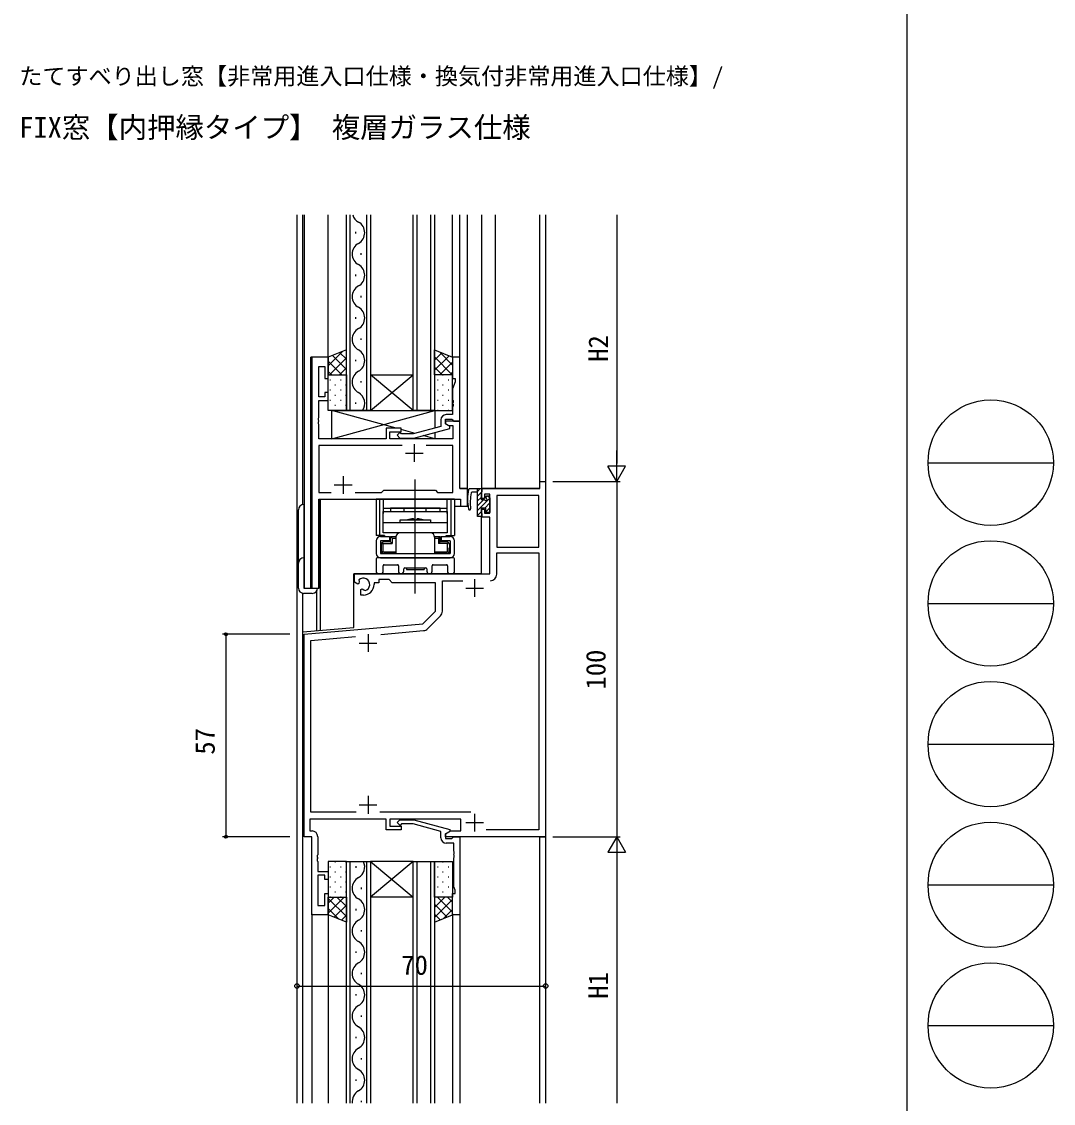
# Model space of a CAD drawing. Units: millimetres, scale not verified. Extents: x -793 to 793, y -564 to 564.
# Drawn here: x 503 to 793.4, y -297.7 to 6.7 of the extents above; entities that cross this region are included whole.
import ezdxf
from ezdxf.enums import TextEntityAlignment as Align

# ---------------------------------------------------------------- set-up
doc = ezdxf.new("R2010")
doc.units = ezdxf.units.MM
doc.header["$LTSCALE"] = 4
for name, color, linetype in [('0-1_USER1', 3, 'Continuous'), ('0-2_YKK_11', 7, 'Continuous'), ('0-3_YKK_12', 2, 'Continuous'), ('0-4_YKK_13', 4, 'Continuous'), ('0-6_YKK_D', 6, 'Continuous'), ('0-7_YKK_ZWAK', 7, 'Continuous')]:
    doc.layers.add(name, color=color, linetype=linetype)
doc.styles.add('ＭＳ ゴシック', font='')
doc.styles.get('ＭＳ ゴシック').set_extended_font_data('MS Gothic')

msp = doc.modelspace()

# ---------------------------------------------------------------- linework, layer by layer
at = {"layer": '0-2_YKK_11'}
for p, q in [((613.514, -112.209), (613.514, -117.209)), ((611.014, -114.709), (616.014, -114.709)), ((593.514, -121.209), (593.514, -126.209)), ((591.014, -123.709), (596.014, -123.709)), ((630.514, -150.209), (630.514, -155.209)), ((628.014, -152.709), (633.014, -152.709)), ((617.27, -164.183), (620.917, -160.536)), ((600.514, -165.709), (600.514, -170.709)), ((604.087, -165.759), (616.154, -164.703)), ((598.014, -168.209), (603.014, -168.209)), ((600.514, -211.209), (600.514, -216.209)), ((598.014, -213.709), (603.014, -213.709)), ((629.453, -215.779), (603.865, -215.779)), ((628.014, -218.709), (633.014, -218.709)), ((630.514, -216.209), (630.514, -221.209))]:
    msp.add_line(p, q, dxfattribs=at)
for points in [[(584.714, -87.709), (584.714, -152.709), (586.644, -152.709), (586.644, -127.709), (626.584, -127.709), (626.584, -129.709), (628.514, -129.709), (628.514, -124.709), (626.314, -124.709), (626.314, -105.709), (622.314, -105.709), (622.314, -106.509), (623.18, -107.009), (624.384, -107.009), (624.384, -110.709), (606.614, -110.709), (606.614, -108.709), (609.814, -108.709), (609.814, -107.709), (605.614, -107.709), (605.614, -110.709), (586.644, -110.709), (586.644, -106.667), (586.524, -106.484), (586.524, -105.934), (586.644, -105.751), (586.644, -105.667), (586.524, -105.484), (586.524, -104.934), (586.644, -104.751), (586.644, -99.909), (589.314, -99.909), (589.314, -97.709), (588.314, -97.709), (588.314, -98.909), (586.644, -98.909), (586.644, -90.409), (588.314, -90.409), (588.314, -93.709), (589.314, -93.709)], [(589.314, -93.709), (589.314, -87.709), (584.714, -87.709)], [(626.314, -105.709), (626.314, -87.709), (624.314, -87.709), (624.314, -93.709), (625.014, -93.709), (625.014, -94.709), (624.314, -96.632), (624.314, -99.751), (624.434, -99.934), (624.434, -100.484), (624.314, -100.667), (624.314, -100.751), (624.434, -100.934), (624.434, -101.484), (624.314, -101.667), (624.314, -103.909), (622.514, -103.909)], [(621.014, -105.409), (621.014, -107.229), (613.253, -109.309), (609.963, -109.309), (609.539, -108.885), (608.69, -109.733), (609.466, -110.509), (613.411, -110.509), (623.514, -107.802), (623.514, -107.202), (622.314, -106.509), (622.314, -105.209), (624.114, -105.209), (624.314, -105.409), (624.614, -105.709), (626.314, -105.709)], [(610.164, -112.639), (586.644, -112.639), (586.644, -125.779), (590.164, -125.779)], [(596.865, -125.779), (604.344, -125.779), (604.914, -125.209), (619.514, -125.209), (620.084, -125.779), (624.384, -125.779), (624.384, -112.639), (616.865, -112.639)], [(650.514, -122.709), (650.514, -222.709), (622.314, -222.709), (622.314, -221.909), (623.752, -221.079), (626.614, -221.079), (626.614, -217.709), (606.614, -217.709), (606.614, -219.709), (609.814, -219.709), (609.814, -220.709), (605.614, -220.709), (605.614, -217.709), (584.144, -217.709), (584.144, -221.079), (584.744, -221.079)], [(597.95, -150.428), (597.988, -150.887), (597.964, -151.391), (597.614, -151.594), (596.714, -151.074), (596.714, -148.709), (634.814, -148.709), (634.814, -132.809), (632.514, -132.809), (632.514, -130.509), (633.314, -130.509), (633.314, -131.609), (634.814, -131.609), (634.814, -126.339), (633.314, -126.339), (633.314, -127.509), (632.514, -127.509), (632.514, -124.709), (648.884, -124.709), (648.884, -122.709), (650.514, -122.709)], [(636.744, -148.839), (636.744, -142.839), (648.584, -142.839), (648.584, -220.779), (633.754, -220.779)], [(586.344, -222.679), (586.344, -227.751), (586.224, -227.934), (586.224, -228.484), (586.344, -228.667), (586.344, -228.751), (586.224, -228.934), (586.224, -229.484), (586.344, -229.667), (586.344, -232.509), (589.314, -232.509), (589.314, -234.709), (588.314, -234.709), (588.314, -233.509), (586.344, -233.509), (586.344, -242.009), (588.314, -242.009), (588.314, -238.709), (589.314, -238.709), (589.314, -244.709), (584.714, -244.709), (584.714, -222.709), (582.514, -222.709), (582.514, -165.709), (615.939, -162.785), (619.514, -159.209), (619.514, -151.209), (607.314, -151.209), (606.444, -150.339), (603.514, -150.339), (603.514, -151.209), (602.214, -151.209), (602.214, -151.709)], [(621.444, -159.263), (621.444, -150.639), (627.164, -150.639)], [(599.214, -154.709), (598.514, -154.709), (598.514, -153.152), (598.864, -152.95), (599.313, -153.183), (599.691, -153.445)], [(597.164, -215.779), (584.444, -215.779), (584.444, -167.478), (597.02, -166.377)], [(621.014, -223.009), (621.014, -221.189), (613.253, -219.109), (609.963, -219.109), (609.539, -219.533), (608.69, -218.685), (609.466, -217.909), (613.411, -217.909), (623.514, -220.616), (623.514, -221.216), (622.314, -221.909), (622.314, -223.209), (624.114, -223.209), (624.314, -223.009), (624.614, -222.709), (626.314, -222.709)], [(626.314, -222.709), (626.314, -244.709), (624.314, -244.709), (624.314, -238.709), (625.014, -238.709), (625.014, -237.709), (624.684, -236.802), (624.684, -228.667), (624.804, -228.484), (624.804, -227.934), (624.684, -227.751), (624.684, -227.667), (624.804, -227.484), (624.804, -226.934), (624.684, -226.751), (624.684, -224.509), (622.514, -224.509)]]:
    msp.add_lwpolyline(points, dxfattribs=at)
msp.add_lwpolyline([(648.584, -141.209), (648.584, -126.639), (636.744, -126.639), (636.744, -141.209)], close=True, dxfattribs=at)
for centre, radius, start, end in [((622.514, -105.409), 1.5, 90.00001, 179.99999), ((634.944, -148.839), 1.8, 270.00001, 359.99999), ((599.214, -151.709), 1.8, 285.36688, 134.63312), ((599.214, -151.709), 3, 270.00001, 359.99999), ((619.644, -159.263), 1.8, 314.99999, 359.99998), ((615.997, -162.91), 1.8, 275.00002, 315.00004), ((584.744, -222.679), 1.6, 0.00001, 89.99999), ((622.514, -223.009), 1.5, 180.00001, 269.99999)]:
    msp.add_arc(centre, radius, start, end, dxfattribs=at)
at = {"layer": '0-3_YKK_12'}
for p, q in [((580.514, -47.709), (580.514, -297.709)), ((582.144, -129.227), (582.144, -47.709)), ((589.314, -87.709), (589.314, -47.709)), ((594.414, -102.709), (594.414, -47.709)), ((595.414, -47.709), (595.414, -102.709)), ((600.214, -102.709), (600.214, -47.709)), ((613.214, -102.709), (613.214, -47.709)), ((614.214, -47.709), (614.214, -102.709)), ((618.214, -102.709), (618.214, -47.709)), ((624.314, -87.709), (624.314, -47.709)), ((626.314, -124.709), (626.314, -47.709)), ((632.514, -124.709), (632.514, -47.709)), ((636.414, -124.709), (636.414, -47.709)), ((648.884, -123.009), (648.884, -47.709)), ((650.514, -47.709), (650.514, -297.709)), ((597.054, -52.909), (597.054, -52.509)), ((598.574, -58.909), (598.574, -58.509)), ((597.054, -64.909), (597.054, -64.509)), ((598.574, -70.909), (598.574, -70.509)), ((597.054, -76.909), (597.054, -76.509)), ((598.574, -82.909), (598.574, -82.509)), ((584.444, -152.709), (584.444, -87.709)), ((589.314, -87.709), (584.444, -87.709)), ((597.054, -88.909), (597.054, -88.509)), ((601.214, -92.709), (613.214, -92.709)), ((601.214, -102.709), (613.214, -92.709)), ((613.214, -102.709), (601.214, -92.709)), ((598.574, -94.909), (598.574, -94.509)), ((597.054, -100.909), (597.054, -100.509)), ((601.214, -102.709), (613.214, -102.709)), ((626.014, -105.709), (626.314, -105.709)), ((626.314, -124.709), (628.514, -124.709)), ((587.014, -127.709), (587.014, -164.6)), ((632.314, -132.592), (632.314, -148.709)), ((632.314, -148.709), (596.514, -148.709)), ((582.144, -297.709), (582.144, -154.191)), ((586.014, -153.615), (586.014, -164.688)), ((648.814, -222.709), (626.014, -222.709)), ((648.884, -297.709), (648.884, -222.709)), ((648.884, -222.709), (650.514, -222.709)), ((595.414, -229.709), (595.414, -297.709)), ((597.054, -231.009), (597.054, -231.409)), ((600.214, -297.709), (600.214, -229.709)), ((601.214, -229.709), (601.214, -297.709)), ((613.214, -229.709), (601.214, -229.709)), ((613.214, -229.709), (601.214, -239.709)), ((601.214, -229.709), (613.214, -239.709)), ((614.214, -229.709), (614.214, -297.709)), ((618.214, -297.709), (618.214, -229.709)), ((619.214, -229.709), (619.214, -297.709)), ((598.574, -237.009), (598.574, -237.409)), ((613.214, -239.709), (601.214, -239.709)), ((597.054, -243.009), (597.054, -243.409)), ((584.714, -244.409), (584.714, -297.709)), ((589.314, -244.709), (589.314, -297.709)), ((624.314, -244.409), (624.314, -297.709)), ((626.314, -244.409), (626.314, -297.709)), ((598.574, -249.009), (598.574, -249.409)), ((597.054, -255.009), (597.054, -255.409)), ((598.574, -261.009), (598.574, -261.409)), ((597.054, -267.009), (597.054, -267.409)), ((598.574, -273.009), (598.574, -273.409)), ((597.054, -279.009), (597.054, -279.409)), ((597.054, -279.009), (597.054, -279.409)), ((598.574, -285.009), (598.574, -285.409)), ((597.054, -291.009), (597.054, -291.409)), ((598.574, -297.009), (598.574, -297.409))]:
    msp.add_line(p, q, dxfattribs=at)
for points in [[(582.514, -47.709), (582.514, -152.709), (586.714, -152.709)], [(601.214, -47.709), (601.214, -102.709), (594.414, -102.709)], [(619.214, -47.709), (619.214, -102.709), (613.214, -102.709)], [(624.815, -129.709), (628.514, -129.709), (628.514, -47.709)], [(648.584, -124.709), (632.314, -124.709), (632.314, -124.726)], [(586.714, -152.709), (586.714, -127.709), (624.014, -127.709)], [(582.144, -165.026), (596.514, -163.769), (596.514, -148.709)], [(594.414, -297.709), (594.414, -229.709), (601.214, -229.709)], [(613.214, -297.709), (613.214, -229.709), (619.214, -229.709)]]:
    msp.add_lwpolyline(points, dxfattribs=at)
for centre, start, end in [((599.491, -46.709), 196.91585, 240.79746), ((596.138, -52.709), 299.20254, 60.79746), ((599.491, -58.709), 119.20254, 240.79746), ((596.138, -64.709), 299.20254, 60.79746), ((599.491, -70.709), 119.20254, 240.79746), ((596.138, -76.709), 299.20254, 60.79746), ((599.491, -82.709), 119.20254, 240.79746), ((596.138, -88.709), 299.20254, 60.79746), ((599.491, -94.709), 119.20254, 240.79746), ((596.138, -100.709), 324.41334, 60.79746), ((596.138, -231.209), 299.20254, 25.87761), ((599.491, -237.209), 119.20254, 240.79746), ((596.138, -243.209), 299.20254, 60.79746), ((599.491, -249.209), 119.20254, 240.79746), ((596.138, -255.209), 299.20254, 60.79746), ((599.491, -261.209), 119.20254, 240.79746), ((596.138, -267.209), 299.20254, 60.79746), ((599.491, -273.209), 119.20254, 240.79746), ((596.138, -279.209), 299.20254, 60.79746), ((599.491, -285.209), 119.20254, 240.79746), ((596.138, -291.209), 299.20254, 60.79746), ((599.491, -297.209), 119.20254, 188.36548)]:
    msp.add_arc(centre, 3.437, start, end, dxfattribs=at)
at = {"layer": '0-4_YKK_13'}
for p, q in [((593.449, -86.087), (589.314, -90.222)), ((594.414, -87.951), (589.656, -92.709)), ((590.492, -87.247), (594.414, -91.17)), ((592.523, -86.451), (594.414, -88.342)), ((619.264, -85.729), (619.214, -85.778)), ((621.296, -86.525), (619.214, -88.607)), ((623.328, -87.322), (619.214, -91.435)), ((619.214, -87.686), (624.238, -92.709)), ((620.615, -86.258), (624.314, -89.957)), ((589.314, -88.899), (593.125, -92.709)), ((594.414, -90.779), (592.485, -92.709)), ((619.214, -90.514), (621.409, -92.709)), ((624.314, -89.163), (620.769, -92.709)), ((589.314, -91.727), (590.296, -92.709)), ((589.735, -94.145), (589.935, -94.145)), ((591.15, -92.73), (591.35, -92.73)), ((592.765, -94.145), (592.965, -94.145)), ((594.18, -92.73), (594.38, -92.73)), ((620.035, -94.145), (620.235, -94.145)), ((621.45, -92.73), (621.65, -92.73)), ((623.065, -94.145), (623.265, -94.145)), ((624.314, -91.992), (623.597, -92.709)), ((589.735, -96.975), (589.935, -96.975)), ((591.15, -95.56), (591.35, -95.56)), ((592.765, -96.975), (592.965, -96.975)), ((594.18, -95.56), (594.38, -95.56)), ((620.035, -96.975), (620.235, -96.975)), ((621.45, -95.56), (621.65, -95.56)), ((623.065, -96.975), (623.265, -96.975)), ((589.735, -99.805), (589.935, -99.805)), ((591.15, -98.39), (591.35, -98.39)), ((592.765, -99.805), (592.965, -99.805)), ((594.18, -98.39), (594.38, -98.39)), ((620.035, -99.805), (620.235, -99.805)), ((621.45, -98.39), (621.65, -98.39)), ((623.065, -99.805), (623.265, -99.805)), ((589.735, -102.635), (589.935, -102.635)), ((608.439, -107.709), (590.314, -102.709)), ((590.314, -110.709), (619.314, -102.709)), ((591.15, -101.22), (591.35, -101.22)), ((592.765, -102.635), (592.965, -102.635)), ((594.18, -101.22), (594.38, -101.22)), ((620.035, -102.635), (620.235, -102.635)), ((621.45, -101.22), (621.65, -101.22)), ((623.065, -102.635), (623.265, -102.635)), ((613.753, -109.175), (609.814, -108.088)), ((619.314, -110.709), (616.038, -109.805)), ((613.814, -154.209), (613.814, -122.209)), ((631.314, -125.518), (632.123, -124.709)), ((624.815, -127.709), (602.815, -127.709)), ((602.815, -127.709), (602.815, -137.909)), ((603.765, -127.709), (603.765, -137.909)), ((604.815, -127.709), (604.815, -131.709)), ((622.815, -131.709), (622.815, -127.709)), ((623.865, -127.709), (623.865, -137.909)), ((624.815, -127.709), (624.815, -137.909)), ((631.314, -126.865), (632.314, -125.865)), ((631.314, -128.212), (632.314, -127.212)), ((631.314, -130.906), (634.801, -127.419)), ((631.314, -129.559), (633.064, -127.809)), ((632.382, -125.797), (632.503, -125.676)), ((633.714, -127.159), (634.138, -126.735)), ((580.919, -152.709), (580.919, -130.709)), ((582.419, -129.209), (582.419, -152.709)), ((604.815, -130.209), (622.815, -130.209)), ((610.715, -131.209), (610.715, -130.209)), ((616.915, -131.209), (616.915, -130.209)), ((620.815, -131.209), (620.815, -130.209)), ((633.358, -130.209), (634.814, -128.753)), ((633.725, -131.189), (634.814, -130.1)), ((613.265, -133.209), (613.565, -133.509)), ((613.565, -133.509), (614.065, -133.509)), ((614.365, -133.209), (614.065, -133.509)), ((631.314, -132.253), (632.314, -131.253)), ((632.327, -132.587), (632.492, -132.422)), ((604.815, -134.309), (622.815, -134.309)), ((605.145, -137.909), (602.815, -137.909)), ((602.815, -139.409), (602.815, -143.009)), ((604.015, -139.409), (604.015, -143.009)), ((606.565, -139.409), (604.015, -139.409)), ((604.245, -137.909), (604.245, -138.209)), ((604.765, -140.209), (604.47, -139.914)), ((606.815, -139.709), (604.965, -139.709)), ((605.195, -138.209), (605.195, -137.909)), ((606.815, -138.209), (608.365, -138.209)), ((606.815, -139.709), (606.815, -138.209)), ((606.815, -138.209), (607.315, -138.709)), ((606.815, -139.709), (607.315, -140.209)), ((607.315, -138.709), (607.315, -140.209)), ((607.315, -138.709), (608.365, -138.709)), ((608.365, -138.409), (608.365, -143.009)), ((618.065, -137.209), (609.565, -137.209)), ((619.265, -138.209), (620.815, -138.209)), ((619.265, -138.409), (619.265, -143.009)), ((619.265, -138.709), (620.315, -138.709)), ((620.315, -138.709), (620.815, -138.209)), ((620.315, -138.709), (620.315, -140.209)), ((620.815, -139.709), (620.315, -140.209)), ((620.815, -139.709), (620.815, -138.209)), ((622.665, -139.709), (620.815, -139.709)), ((621.065, -138.209), (621.065, -139.409)), ((621.065, -138.209), (623.615, -138.209)), ((623.615, -139.409), (621.065, -139.409)), ((622.435, -137.909), (622.435, -138.209)), ((622.485, -137.909), (624.815, -137.909)), ((622.865, -140.209), (623.16, -139.914)), ((623.385, -137.909), (623.385, -138.209)), ((623.615, -139.409), (623.615, -143.009)), ((624.815, -143.009), (624.815, -139.409)), ((604.015, -143.009), (623.615, -143.009)), ((604.165, -143.009), (604.165, -141.009)), ((604.165, -143.009), (606.115, -143.009)), ((604.215, -140.409), (604.265, -140.409)), ((604.265, -142.309), (604.265, -141.409)), ((604.765, -142.509), (604.47, -142.804)), ((604.765, -142.509), (604.765, -140.209)), ((604.765, -140.209), (607.315, -140.209)), ((604.765, -142.509), (608.365, -142.509)), ((608.365, -143.009), (604.965, -143.009)), ((606.115, -143.009), (621.515, -143.009)), ((619.265, -142.509), (622.865, -142.509)), ((622.665, -143.009), (619.265, -143.009)), ((622.865, -140.209), (620.315, -140.209)), ((621.515, -143.009), (623.465, -143.009)), ((622.865, -142.509), (622.865, -140.209)), ((622.865, -142.509), (623.16, -142.804)), ((623.415, -140.409), (623.365, -140.409)), ((623.415, -141.409), (623.365, -141.409)), ((623.365, -142.309), (623.365, -141.409)), ((623.415, -140.409), (623.415, -141.409)), ((623.465, -141.009), (623.465, -143.009)), ((602.815, -144.509), (602.815, -148.209)), ((624.515, -144.209), (603.115, -144.209)), ((604.015, -144.209), (623.615, -144.209)), ((624.815, -148.209), (624.815, -144.509)), ((603.315, -148.709), (604.245, -148.709)), ((604.745, -148.209), (604.745, -146.439)), ((605.045, -146.139), (608.765, -146.139)), ((609.065, -146.439), (609.065, -147.959)), ((610.565, -147.959), (610.565, -147.309)), ((610.865, -147.009), (616.765, -147.009)), ((611.315, -147.009), (616.315, -147.009)), ((616.315, -147.009), (616.315, -147.509)), ((617.065, -147.309), (617.065, -147.959)), ((618.565, -147.959), (618.565, -146.439)), ((618.865, -146.139), (622.585, -146.139)), ((622.885, -146.439), (622.885, -148.209)), ((623.385, -148.709), (624.315, -148.709)), ((582.419, -152.709), (586.319, -152.709)), ((584.819, -154.209), (582.419, -154.209)), ((589.734, -231.129), (589.934, -231.129)), ((591.149, -229.714), (591.349, -229.714)), ((592.764, -231.129), (592.964, -231.129)), ((594.179, -229.714), (594.379, -229.714)), ((620.034, -231.129), (620.234, -231.129)), ((621.449, -229.714), (621.649, -229.714)), ((623.064, -231.129), (623.264, -231.129)), ((589.734, -233.959), (589.934, -233.959)), ((591.149, -232.544), (591.349, -232.544)), ((592.764, -233.959), (592.964, -233.959)), ((594.179, -232.544), (594.379, -232.544)), ((620.034, -233.959), (620.234, -233.959)), ((621.449, -232.544), (621.649, -232.544)), ((623.064, -233.959), (623.264, -233.959)), ((589.734, -236.789), (589.934, -236.789)), ((591.149, -235.374), (591.349, -235.374)), ((592.764, -236.789), (592.964, -236.789)), ((594.179, -235.374), (594.379, -235.374)), ((620.034, -236.789), (620.234, -236.789)), ((621.449, -235.374), (621.649, -235.374)), ((623.064, -236.789), (623.264, -236.789)), ((593.835, -239.709), (589.314, -244.229)), ((591.006, -239.709), (589.314, -241.401)), ((589.314, -240.077), (594.414, -245.177)), ((589.734, -239.619), (589.934, -239.619)), ((591.149, -238.204), (591.349, -238.204)), ((591.775, -239.709), (594.414, -242.349)), ((592.764, -239.619), (592.964, -239.619)), ((594.179, -238.204), (594.379, -238.204)), ((622.119, -239.709), (619.214, -242.613)), ((619.29, -239.709), (619.214, -239.785)), ((624.314, -240.342), (619.214, -245.442)), ((620.034, -239.619), (620.234, -239.619)), ((620.059, -239.709), (624.314, -243.964)), ((621.449, -238.204), (621.649, -238.204)), ((622.887, -239.709), (624.314, -241.136)), ((623.064, -239.619), (623.264, -239.619)), ((589.314, -242.906), (592.281, -245.872)), ((594.414, -241.958), (591.001, -245.371)), ((619.214, -241.693), (622.818, -245.296)), ((624.314, -243.17), (621.783, -245.702)), ((594.414, -244.786), (593.033, -246.167)), ((619.214, -244.521), (620.786, -246.093))]:
    msp.add_line(p, q, dxfattribs=at)
for points in [[(594.414, -92.709), (594.414, -85.709), (589.314, -87.709), (589.314, -92.709)], [(619.214, -92.709), (619.214, -85.709), (624.314, -87.709), (624.314, -92.709)], [(589.314, -92.709), (594.414, -92.709), (594.414, -102.709), (589.314, -102.709)], [(624.314, -92.709), (619.214, -92.709), (619.214, -102.709), (624.314, -102.709)], [(604.815, -131.209), (622.815, -131.209), (622.815, -137.209), (604.815, -137.209)], [(589.314, -239.709), (594.414, -239.709), (594.414, -229.709), (589.314, -229.709)], [(624.314, -239.709), (619.214, -239.709), (619.214, -229.709), (624.314, -229.709)], [(594.414, -239.709), (594.414, -246.709), (589.314, -244.709), (589.314, -239.709)], [(619.214, -239.709), (619.214, -246.709), (624.314, -244.709), (624.314, -239.709)]]:
    msp.add_lwpolyline(points, close=True, dxfattribs=at)
for points in [[(605.314, -110.709), (590.314, -110.709), (590.314, -102.709), (619.314, -102.709), (619.314, -107.685)], [(619.314, -108.927), (619.314, -110.709), (606.914, -110.709)], [(628.767, -124.954), (629.061, -124.709), (632.514, -124.709), (632.514, -125.609), (632.314, -125.809), (632.314, -127.809), (633.195, -127.809), (633.455, -127.959)], [(633.864, -127.549), (633.714, -127.289), (633.714, -126.833), (634.102, -126.673), (634.814, -127.385), (634.814, -131.409), (633.714, -131.409), (633.714, -130.209), (632.314, -130.209), (632.314, -131.509), (632.514, -131.709), (632.514, -132.609), (631.314, -132.609), (631.314, -124.709)], [(631.314, -125.709), (629.86, -125.709), (629.566, -125.951)], [(620.815, -130.209), (606.815, -130.209), (606.815, -131.209)], [(609.565, -134.309), (609.565, -133.509), (618.065, -133.509), (618.065, -134.309)], [(604.015, -138.209), (606.565, -138.209), (606.565, -139.409)], [(604.215, -140.409), (604.215, -141.409), (604.265, -141.409)], [(611.315, -147.009), (611.315, -147.509), (616.315, -147.509)]]:
    msp.add_lwpolyline(points, dxfattribs=at)
for centre, radius, start, end in [((643.512, -127.708), 15, 169.42179, 190.60873), ((644.283, -128.847), 15, 168.86791, 186.019), ((633.714, -127.809), 0.3, 209.99997, 60.00002), ((582.419, -130.709), 1.5, 90, 180), ((629.067, -130.449), 0.3, 183.87104, 6.50198), ((613.815, -141.012), 7.823, 94.03607, 106.44467), ((613.815, -141.012), 7.823, 73.55533, 85.96393), ((604.015, -139.409), 1.2, 90, 180), ((604.965, -140.409), 0.7, 90, 180), ((609.565, -138.409), 1.2, 90, 180), ((618.065, -138.409), 1.2, 0, 90), ((622.665, -140.409), 0.7, 0, 90), ((623.615, -139.409), 1.2, 0, 90), ((604.015, -143.009), 1.2, 180, 270), ((604.965, -142.309), 0.7, 180, 270), ((622.665, -142.309), 0.7, 270, 0), ((623.615, -143.009), 1.2, 270, 0), ((582.419, -145.709), 1.5, 90, 180), ((603.115, -144.509), 0.3, 90, 180), ((624.515, -144.509), 0.3, 0, 90), ((603.315, -148.209), 0.5, 180, 270), ((604.245, -148.209), 0.5, 270, 0), ((605.045, -146.439), 0.3, 90, 180), ((608.765, -146.439), 0.3, 0, 90), ((609.815, -147.959), 0.75, 180, 0), ((610.865, -147.309), 0.3, 90, 180), ((616.765, -147.309), 0.3, 0, 90), ((617.815, -147.959), 0.75, 180, 0), ((618.865, -146.439), 0.3, 90, 180), ((622.585, -146.439), 0.3, 0, 90), ((623.385, -148.209), 0.5, 180, 270), ((624.315, -148.209), 0.5, 270, 0), ((582.419, -152.709), 1.5, 180, 270), ((584.819, -152.709), 1.5, 270, 0)]:
    msp.add_arc(centre, radius, start, end, dxfattribs=at)
at = {"layer": '0-6_YKK_D'}
for p, q in [((670.514, -47.709), (670.514, -117.709)), ((670.514, -122.709), (670.514, -114.049)), ((670.514, -122.709), (668.014, -118.379)), ((673.014, -118.379), (668.014, -118.379)), ((670.514, -122.709), (673.014, -118.379)), ((652.514, -122.709), (671.514, -122.709)), ((652.514, -122.709), (671.514, -122.709)), ((670.514, -122.709), (670.514, -222.709)), ((578.514, -165.709), (559.514, -165.709)), ((560.514, -165.709), (560.514, -222.709)), ((578.514, -222.709), (559.514, -222.709)), ((652.514, -222.709), (671.514, -222.709)), ((652.514, -222.709), (671.514, -222.709)), ((670.514, -222.709), (668.014, -227.039)), ((670.514, -222.709), (673.014, -227.039)), ((670.514, -222.709), (670.514, -231.369)), ((668.014, -227.039), (673.014, -227.039)), ((670.514, -227.709), (670.514, -297.709)), ((580.514, -246.709), (580.514, -265.709)), ((650.514, -246.709), (650.514, -265.709)), ((580.514, -264.709), (650.514, -264.709))]:
    msp.add_line(p, q, dxfattribs=at)
for centre, radius in [((560.514, -165.709), 0.425), ((560.514, -222.709), 0.425), ((580.514, -264.709), 0.637), ((650.514, -264.709), 0.637)]:
    msp.add_circle(centre, radius, dxfattribs=at)
at = {"layer": '0-7_YKK_ZWAK'}
for p, q in [((752.2, 558.6), (752.2, -491.4)), ((758.153, -117.432), (793.433, -117.432)), ((758.153, -157.024), (793.433, -157.024)), ((758.153, -196.616), (793.433, -196.616)), ((758.153, -236.208), (793.433, -236.208)), ((758.153, -275.8), (793.433, -275.8))]:
    msp.add_line(p, q, dxfattribs=at)
for centre in [(775.793, -117.432), (775.793, -157.024), (775.793, -196.616), (775.793, -236.208), (775.793, -275.8)]:
    msp.add_circle(centre, 17.64, dxfattribs=at)

# ---------------------------------------------------------------- texts
at = {"layer": '0-1_USER1', "style": 'ＭＳ ゴシック'}
for s, height, p in [('たてすべり出し窓【非常用進入口仕様・換気付非常用進入口仕様】/', 4.765, (502.342, -12.463)), ('FIX窓【内押縁タイプ】 複層ガラス仕様', 5.865, (502.342, -27.761))]:
    msp.add_text(s, height=height, dxfattribs=at).set_placement(p, align=Align.BOTTOM_LEFT)
at = {"layer": '0-6_YKK_D', "style": 'ＭＳ ゴシック'}
for s, p in [('H2', (669.714, -89.037)), ('100', (669.014, -181.274)), ('57', (559.014, -199.6)), ('H1', (669.714, -268.291))]:
    msp.add_text(s, height=5.499, rotation=90, dxfattribs=at).set_placement(p, align=Align.BOTTOM_LEFT)
msp.add_text('70', height=5.499, dxfattribs=at).set_placement((609.889, -263.209), align=Align.BOTTOM_LEFT)

doc.saveas('drawing.dxf')
